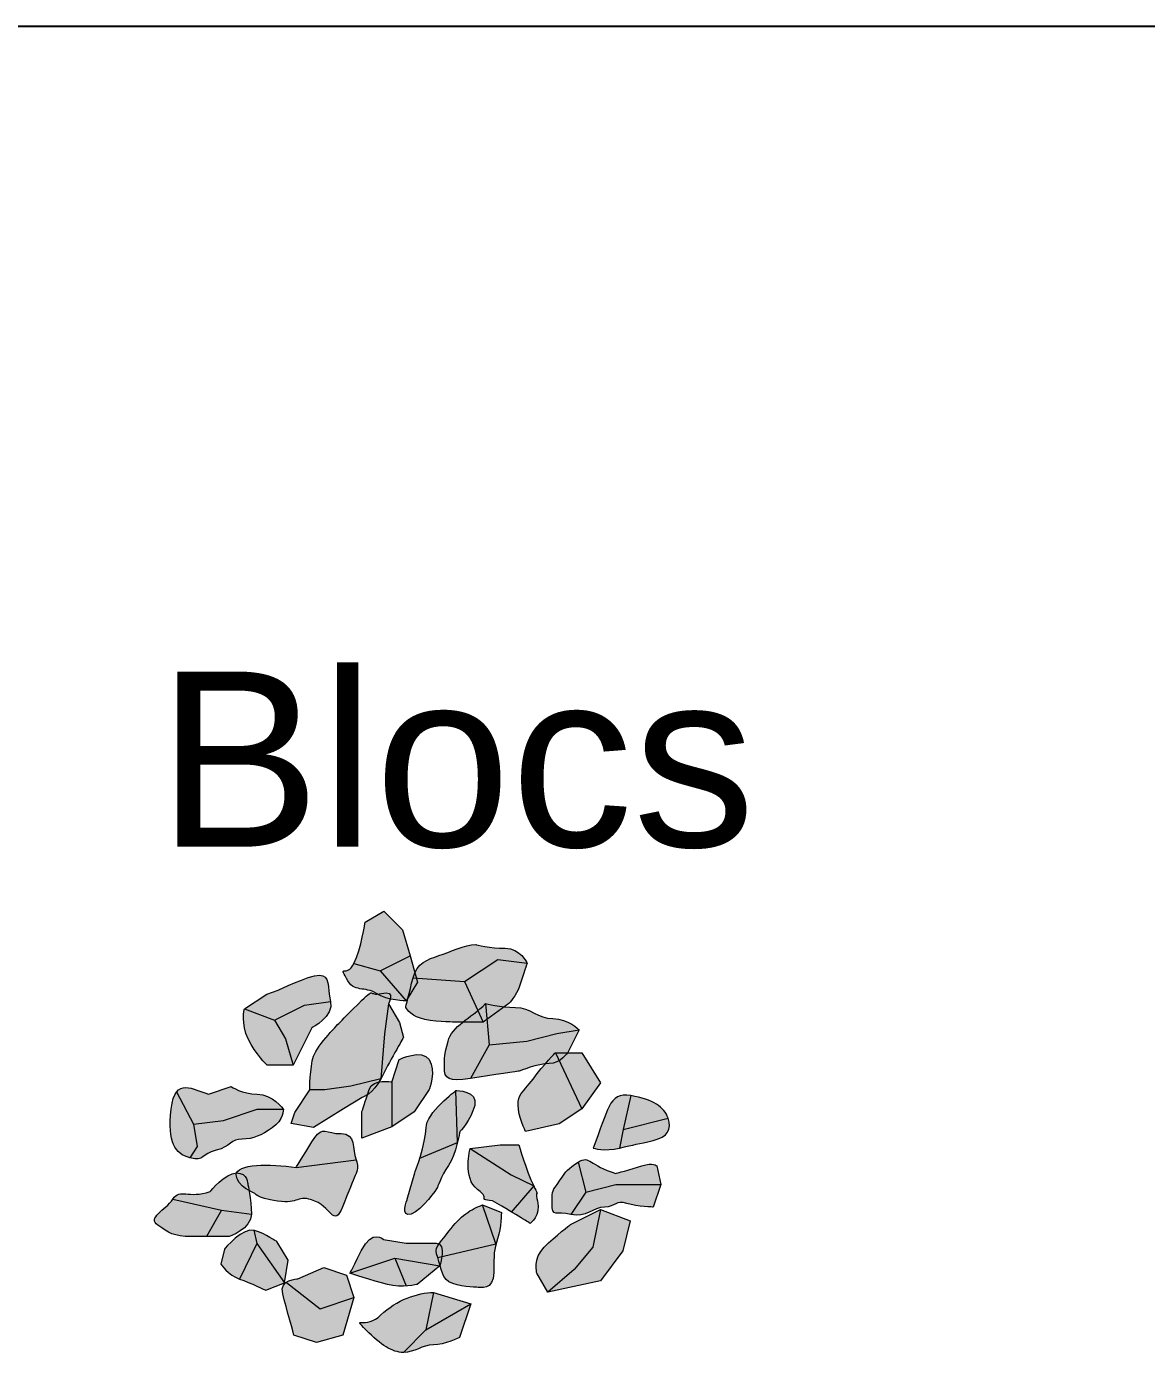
# Model space of a CAD drawing. Header units: metres. Extents: x -1178 to 134, y -250 to 398.
# Drawn here: x -1010.51 to -981.71, y -102.09 to -68.02 of the extents above; entities that cross this region are included whole.
import ezdxf

# ---------------------------------------------------------------- set-up
doc = ezdxf.new("R2010")
doc.units = ezdxf.units.M
doc.header["$MEASUREMENT"] = 0
for name, color, linetype in [('Blocs - Echelle', 250, 'Continuous'), ('Espace Papier - Cadre Visible', 250, 'Continuous'), ('Topo Dessin - Spéléothèmes', 26, 'Continuous')]:
    doc.layers.add(name, color=color, linetype=linetype)

# ---------------------------------------------------------------- blocks, each defined once
blk = doc.blocks.new('*U103')
at = {"layer": 'Topo Dessin - Spéléothèmes'}
h = blk.add_hatch(color=255, dxfattribs=at)
h.dxf.hatch_style = 2
edge = h.paths.add_edge_path()
edge.add_spline(control_points=[(0.312, 1.058), (-0.009, 0.95), (-0.33, 0.737), (-0.651, 0.309), (-0.971, -0.119), (-1.078, -0.119), (-0.971, -0.44), (-0.864, -0.761), (-0.864, -1.081), (-0.543, -1.189), (-0.223, -1.295), (0.205, -1.295), (0.205, -1.295), (0.205, -1.295), (0.633, -1.402), (0.633, -0.867), (0.633, -0.333), (0.633, -0.226), (0.74, 0.095), (0.847, 0.416), (0.847, 0.843), (0.847, 0.843), (0.847, 0.843), (0.312, 1.058), (0.312, 1.058)], knot_values=[0, 0, 0, 0, 1, 1, 1, 2, 2, 2, 3, 3, 3, 4, 4, 4, 5, 5, 5, 6, 6, 6, 7, 7, 7, 8, 8, 8, 8], degree=3, periodic=0)
at = {"layer": 'Topo Dessin - Spéléothèmes', "lineweight": 5}
blk.add_lwpolyline([(-0.971, -0.44), (0.693, -0.055), (0.312, 1.058)], dxfattribs=at)
at = {"layer": 'Topo Dessin - Spéléothèmes', "lineweight": 9}
blk.add_open_spline([(0.312, 1.058), (-0.009, 0.95), (-0.33, 0.737), (-0.651, 0.309), (-0.971, -0.119), (-1.078, -0.119), (-0.971, -0.44), (-0.864, -0.761), (-0.864, -1.081), (-0.543, -1.189), (-0.223, -1.295), (0.205, -1.295), (0.205, -1.295), (0.205, -1.295), (0.633, -1.402), (0.633, -0.867), (0.633, -0.333), (0.633, -0.226), (0.74, 0.095), (0.847, 0.416), (0.847, 0.843), (0.847, 0.843), (0.847, 0.843), (0.312, 1.058), (0.312, 1.058)], degree=3, knots=[0, 0, 0, 0, 1, 1, 1, 2, 2, 2, 3, 3, 3, 4, 4, 4, 5, 5, 5, 6, 6, 6, 7, 7, 7, 8, 8, 8, 8], dxfattribs=at)
blk = doc.blocks.new('*U109')
at = {"layer": 'Topo Dessin - Spéléothèmes'}
h = blk.add_hatch(color=255, dxfattribs=at)
h.dxf.hatch_style = 2
edge = h.paths.add_edge_path()
edge.add_spline(control_points=[(-0.642, 0.856), (-0.642, 0.856), (-1.177, 0.856), (-1.07, 0.428), (-0.963, 0), (-0.749, -0.748), (-0.749, -0.748), (-0.749, -0.748), (-0.107, -0.963), (-0.107, -0.963), (-0.107, -0.963), (0.642, -0.748), (0.642, -0.748), (0.642, -0.748), (0.963, 0.321), (0.963, 0.321), (0.963, 0.321), (0.749, 0.963), (0.749, 0.963), (0.749, 0.963), (0.107, 1.177), (0.107, 1.177), (0.107, 1.177), (-0.642, 0.856), (-0.642, 0.856)], knot_values=[0, 0, 0, 0, 1, 1, 1, 2, 2, 2, 3, 3, 3, 4, 4, 4, 5, 5, 5, 6, 6, 6, 7, 7, 7, 8, 8, 8, 8], degree=3, periodic=0)
at = {"layer": 'Topo Dessin - Spéléothèmes', "lineweight": 5}
blk.add_lwpolyline([(-0.963, 0.749), (0, 0), (0.963, 0.321)], dxfattribs=at)
at = {"layer": 'Topo Dessin - Spéléothèmes', "lineweight": 9}
blk.add_open_spline([(-0.642, 0.856), (-0.642, 0.856), (-1.177, 0.856), (-1.07, 0.428), (-0.963, 0), (-0.749, -0.748), (-0.749, -0.748), (-0.749, -0.748), (-0.107, -0.963), (-0.107, -0.963), (-0.107, -0.963), (0.642, -0.748), (0.642, -0.748), (0.642, -0.748), (0.963, 0.321), (0.963, 0.321), (0.963, 0.321), (0.749, 0.963), (0.749, 0.963), (0.749, 0.963), (0.107, 1.177), (0.107, 1.177), (0.107, 1.177), (-0.642, 0.856), (-0.642, 0.856)], degree=3, knots=[0, 0, 0, 0, 1, 1, 1, 2, 2, 2, 3, 3, 3, 4, 4, 4, 5, 5, 5, 6, 6, 6, 7, 7, 7, 8, 8, 8, 8], dxfattribs=at)
blk = doc.blocks.new('*U104')
at = {"layer": 'Topo Dessin - Spéléothèmes'}
h = blk.add_hatch(color=255, dxfattribs=at)
h.dxf.hatch_style = 2
edge = h.paths.add_edge_path()
edge.add_spline(control_points=[(-0.428, 0.749), (-0.855, 0.856), (-1.39, 1.283), (-1.497, 0.321), (-1.604, -0.641), (-1.39, -0.962), (-0.962, -1.069), (-0.535, -1.176), (-0.641, -0.962), (-0.214, -0.855), (0.214, -0.748), (0.214, -0.535), (0.535, -0.535), (0.855, -0.535), (1.07, -0.428), (1.39, -0.214), (1.711, 0), (1.711, 0.321), (1.711, 0.321), (1.711, 0.321), (1.39, 0.749), (0.963, 0.749), (0.535, 0.749), (0.214, 0.963), (0.214, 0.963), (0.214, 0.963), (-0.428, 0.749), (-0.428, 0.749)], knot_values=[0, 0, 0, 0, 1, 1, 1, 2, 2, 2, 3, 3, 3, 4, 4, 4, 5, 5, 5, 6, 6, 6, 7, 7, 7, 8, 8, 8, 9, 9, 9, 9], degree=3, periodic=0)
at = {"layer": 'Topo Dessin - Spéléothèmes', "lineweight": 5}
for points in [[(-1.34, 0.815), (-0.855, -0.107), (0, 0), (0.963, 0.321), (1.711, 0.321)], [(-0.855, -0.107), (-0.749, -0.748), (-0.962, -1.069)]]:
    blk.add_lwpolyline(points, dxfattribs=at)
at = {"layer": 'Topo Dessin - Spéléothèmes', "lineweight": 9}
blk.add_open_spline([(-0.428, 0.749), (-0.855, 0.856), (-1.39, 1.283), (-1.497, 0.321), (-1.604, -0.641), (-1.39, -0.962), (-0.962, -1.069), (-0.535, -1.176), (-0.641, -0.962), (-0.214, -0.855), (0.214, -0.748), (0.214, -0.535), (0.535, -0.535), (0.855, -0.535), (1.07, -0.428), (1.39, -0.214), (1.711, 0), (1.711, 0.321), (1.711, 0.321), (1.711, 0.321), (1.39, 0.749), (0.963, 0.749), (0.535, 0.749), (0.214, 0.963), (0.214, 0.963), (0.214, 0.963), (-0.428, 0.749), (-0.428, 0.749)], degree=3, knots=[0, 0, 0, 0, 1, 1, 1, 2, 2, 2, 3, 3, 3, 4, 4, 4, 5, 5, 5, 6, 6, 6, 7, 7, 7, 8, 8, 8, 9, 9, 9, 9], dxfattribs=at)
blk = doc.blocks.new('block 521')
at = {"layer": 'Topo Dessin - Spéléothèmes'}
h = blk.add_hatch(color=255, dxfattribs=at)
h.dxf.hatch_style = 2
edge = h.paths.add_edge_path()
edge.add_spline(control_points=[(0, 0.321), (-0.749, 0.535), (-0.749, 0.856), (-1.07, 0.642), (-1.39, 0.428), (-1.39, 0.428), (-1.604, 0.107), (-1.818, -0.214), (-1.818, -0.107), (-1.818, -0.535), (-1.818, -0.962), (-1.712, -0.748), (-1.284, -0.855), (-0.856, -0.962), (-0.642, -0.641), (-0.321, -0.641), (0, -0.641), (0, -0.428), (0.32, -0.535), (0.641, -0.641), (1.069, -0.641), (1.069, -0.641), (1.069, -0.641), (1.283, 0), (1.283, 0), (1.283, 0), (1.176, 0.535), (1.176, 0.535), (1.176, 0.535), (1.069, 0.642), (0.748, 0.535), (0.428, 0.428), (0, 0.321), (0, 0.321)], knot_values=[0, 0, 0, 0, 1, 1, 1, 2, 2, 2, 3, 3, 3, 4, 4, 4, 5, 5, 5, 6, 6, 6, 7, 7, 7, 8, 8, 8, 9, 9, 9, 10, 10, 10, 11, 11, 11, 11], degree=3, periodic=0)
at = {"layer": 'Topo Dessin - Spéléothèmes', "lineweight": 5}
for points in [[(-1.07, 0.642), (-0.856, -0.214), (0, 0), (0.748, 0), (1.283, 0)], [(-0.856, -0.214), (-1.284, -0.855)]]:
    blk.add_lwpolyline(points, dxfattribs=at)
at = {"layer": 'Topo Dessin - Spéléothèmes', "lineweight": 9}
blk.add_open_spline([(0, 0.321), (-0.749, 0.535), (-0.749, 0.856), (-1.07, 0.642), (-1.39, 0.428), (-1.39, 0.428), (-1.604, 0.107), (-1.818, -0.214), (-1.818, -0.107), (-1.818, -0.535), (-1.818, -0.962), (-1.712, -0.748), (-1.284, -0.855), (-0.856, -0.962), (-0.642, -0.641), (-0.321, -0.641), (0, -0.641), (0, -0.428), (0.32, -0.535), (0.641, -0.641), (1.069, -0.641), (1.069, -0.641), (1.069, -0.641), (1.283, 0), (1.283, 0), (1.283, 0), (1.176, 0.535), (1.176, 0.535), (1.176, 0.535), (1.069, 0.642), (0.748, 0.535), (0.428, 0.428), (0, 0.321), (0, 0.321)], degree=3, knots=[0, 0, 0, 0, 1, 1, 1, 2, 2, 2, 3, 3, 3, 4, 4, 4, 5, 5, 5, 6, 6, 6, 7, 7, 7, 8, 8, 8, 9, 9, 9, 10, 10, 10, 11, 11, 11, 11], dxfattribs=at)
blk = doc.blocks.new('*U101')
at = {"layer": 'Topo Dessin - Spéléothèmes'}
h = blk.add_hatch(color=255, dxfattribs=at)
h.dxf.hatch_style = 2
edge = h.paths.add_edge_path()
edge.add_spline(control_points=[(-0.107, 1.177), (-0.535, 0.749), (-1.07, 0.535), (-1.177, 0.107), (-1.284, -0.32), (-1.284, -0.321), (-1.284, -0.641), (-1.284, -0.963), (-1.177, -1.069), (-0.535, -0.963), (0.107, -0.856), (0.855, -0.748), (0.855, -0.748), (0.855, -0.748), (1.39, -0.535), (1.711, -0.535), (2.032, -0.535), (2.246, -0.214), (2.246, -0.214), (2.246, -0.214), (2.567, 0.428), (2.567, 0.428), (2.567, 0.428), (2.246, 0.749), (1.818, 0.749), (1.39, 0.749), (1.176, 1.069), (0.748, 1.069), (0.321, 1.069), (-0.107, 1.177), (-0.107, 1.177)], knot_values=[0, 0, 0, 0, 1, 1, 1, 2, 2, 2, 3, 3, 3, 4, 4, 4, 5, 5, 5, 6, 6, 6, 7, 7, 7, 8, 8, 8, 9, 9, 9, 10, 10, 10, 10], degree=3, periodic=0)
at = {"layer": 'Topo Dessin - Spéléothèmes', "lineweight": 5}
for points in [[(-0.107, 1.177), (0, 0), (1.069, 0.107), (1.925, 0.321), (2.567, 0.428)], [(0, 0), (-0.535, -0.963)]]:
    blk.add_lwpolyline(points, dxfattribs=at)
at = {"layer": 'Topo Dessin - Spéléothèmes', "lineweight": 9}
blk.add_open_spline([(-0.107, 1.177), (-0.535, 0.749), (-1.07, 0.535), (-1.177, 0.107), (-1.284, -0.32), (-1.284, -0.321), (-1.284, -0.641), (-1.284, -0.963), (-1.177, -1.069), (-0.535, -0.963), (0.107, -0.856), (0.855, -0.748), (0.855, -0.748), (0.855, -0.748), (1.39, -0.535), (1.711, -0.535), (2.032, -0.535), (2.246, -0.214), (2.246, -0.214), (2.246, -0.214), (2.567, 0.428), (2.567, 0.428), (2.567, 0.428), (2.246, 0.749), (1.818, 0.749), (1.39, 0.749), (1.176, 1.069), (0.748, 1.069), (0.321, 1.069), (-0.107, 1.177), (-0.107, 1.177)], degree=3, knots=[0, 0, 0, 0, 1, 1, 1, 2, 2, 2, 3, 3, 3, 4, 4, 4, 5, 5, 5, 6, 6, 6, 7, 7, 7, 8, 8, 8, 9, 9, 9, 10, 10, 10, 10], dxfattribs=at)
blk = doc.blocks.new('*U106')
at = {"layer": 'Topo Dessin - Spéléothèmes'}
h = blk.add_hatch(color=255, dxfattribs=at)
h.dxf.hatch_style = 2
edge = h.paths.add_edge_path()
edge.add_spline(control_points=[(0.461, 1.379), (0.461, 1.379), (-0.394, 0.736), (-0.394, 0.309), (-0.394, -0.119), (-0.715, -0.974), (-0.715, -0.974), (-0.715, -0.974), (-0.929, -1.723), (-0.929, -1.723), (-0.929, -1.723), (-1.143, -2.258), (-0.822, -2.151), (-0.501, -2.044), (-0.073, -1.402), (-0.073, -1.402), (-0.073, -1.402), (0.034, -1.081), (0.247, -0.76), (0.461, -0.44), (0.568, 0.202), (0.568, 0.202), (0.568, 0.202), (0.889, 0.523), (0.996, 0.951), (1.103, 1.379), (0.461, 1.379), (0.461, 1.379)], knot_values=[0, 0, 0, 0, 1, 1, 1, 2, 2, 2, 3, 3, 3, 4, 4, 4, 5, 5, 5, 6, 6, 6, 7, 7, 7, 8, 8, 8, 9, 9, 9, 9], degree=3, periodic=0)
at = {"layer": 'Topo Dessin - Spéléothèmes', "lineweight": 5}
blk.add_lwpolyline([(-0.574, -0.557), (0.503, -0.102), (0.461, 1.379)], dxfattribs=at)
at = {"layer": 'Topo Dessin - Spéléothèmes', "lineweight": 9}
blk.add_open_spline([(0.461, 1.379), (0.461, 1.379), (-0.394, 0.736), (-0.394, 0.309), (-0.394, -0.119), (-0.715, -0.974), (-0.715, -0.974), (-0.715, -0.974), (-0.929, -1.723), (-0.929, -1.723), (-0.929, -1.723), (-1.143, -2.258), (-0.822, -2.151), (-0.501, -2.044), (-0.073, -1.402), (-0.073, -1.402), (-0.073, -1.402), (0.034, -1.081), (0.247, -0.76), (0.461, -0.44), (0.568, 0.202), (0.568, 0.202), (0.568, 0.202), (0.889, 0.523), (0.996, 0.951), (1.103, 1.379), (0.461, 1.379), (0.461, 1.379)], degree=3, knots=[0, 0, 0, 0, 1, 1, 1, 2, 2, 2, 3, 3, 3, 4, 4, 4, 5, 5, 5, 6, 6, 6, 7, 7, 7, 8, 8, 8, 9, 9, 9, 9], dxfattribs=at)
blk = doc.blocks.new('*U113')
at = {"layer": 'Topo Dessin - Spéléothèmes'}
h = blk.add_hatch(color=255, dxfattribs=at)
h.dxf.hatch_style = 2
edge = h.paths.add_edge_path()
edge.add_spline(control_points=[(-0.951, 0.962), (-0.951, 0.962), (-1.165, 0.107), (-0.737, -0.214), (-0.31, -0.536), (-0.807, -0.459), (-0.31, -0.536), (0.439, -0.963), (0.76, -1.177), (0.76, -1.177), (0.76, -1.177), (1.081, -0.963), (0.974, -0.536), (0.867, -0.108), (1.081, -0.536), (0.867, -0.108), (0.653, 0.32), (0.439, 1.069), (0.439, 1.069), (0.439, 1.069), (-0.095, 1.069), (-0.095, 1.069), (-0.095, 1.069), (-0.951, 0.962), (-0.951, 0.962)], knot_values=[0, 0, 0, 0, 1, 1, 1, 2, 2, 2, 3, 3, 3, 4, 4, 4, 5, 5, 5, 6, 6, 6, 7, 7, 7, 8, 8, 8, 8], degree=3, periodic=0)
at = {"layer": 'Topo Dessin - Spéléothèmes', "lineweight": 5}
for points in [[(-0.951, 0.962), (0.225, 0.213), (0.867, -0.108)], [(0.867, -0.108), (0.225, -0.856)]]:
    blk.add_lwpolyline(points, dxfattribs=at)
at = {"layer": 'Topo Dessin - Spéléothèmes', "lineweight": 9}
blk.add_open_spline([(-0.951, 0.962), (-0.951, 0.962), (-1.165, 0.107), (-0.737, -0.214), (-0.31, -0.536), (-0.807, -0.459), (-0.31, -0.536), (0.439, -0.963), (0.76, -1.177), (0.76, -1.177), (0.76, -1.177), (1.081, -0.963), (0.974, -0.536), (0.867, -0.108), (1.081, -0.536), (0.867, -0.108), (0.653, 0.32), (0.439, 1.069), (0.439, 1.069), (0.439, 1.069), (-0.095, 1.069), (-0.095, 1.069), (-0.095, 1.069), (-0.951, 0.962), (-0.951, 0.962)], degree=3, knots=[0, 0, 0, 0, 1, 1, 1, 2, 2, 2, 3, 3, 3, 4, 4, 4, 5, 5, 5, 6, 6, 6, 7, 7, 7, 8, 8, 8, 8], dxfattribs=at)
blk = doc.blocks.new('*U107')
at = {"layer": 'Topo Dessin - Spéléothèmes'}
h = blk.add_hatch(color=255, dxfattribs=at)
h.dxf.hatch_style = 2
edge = h.paths.add_edge_path()
edge.add_spline(control_points=[(-0.348, 1.04), (-0.348, 1.04), (-0.989, 0.398), (-1.096, 0.077), (-1.203, -0.243), (-1.203, -0.885), (-1.203, -0.885), (-1.203, -0.885), (-1.631, -1.527), (-1.631, -1.527), (-1.631, -1.527), (-1.738, -1.848), (-1.738, -1.848), (-1.738, -1.848), (-1.096, -1.955), (-1.096, -1.955), (-1.096, -1.955), (-0.241, -1.42), (-0.241, -1.42), (-0.241, -1.42), (0.294, -1.099), (0.294, -1.099), (0.294, -1.099), (0.615, -0.992), (0.829, -0.564), (1.043, -0.136), (1.471, 0.612), (1.471, 0.612), (1.471, 0.612), (1.364, 1.04), (1.364, 1.04), (1.364, 1.04), (1.043, 1.574), (1.043, 1.574), (1.043, 1.574), (1.278, 1.98), (0.85, 1.873), (0.422, 1.766), (0.722, 2.109), (0.187, 1.574), (-0.348, 1.04), (-0.348, 1.04), (-0.348, 1.04)], knot_values=[0, 0, 0, 0, 1, 1, 1, 2, 2, 2, 3, 3, 3, 4, 4, 4, 5, 5, 5, 6, 6, 6, 7, 7, 7, 8, 8, 8, 9, 9, 9, 10, 10, 10, 11, 11, 11, 12, 12, 12, 13, 13, 13, 14, 14, 14, 14], degree=3, periodic=0)
at = {"layer": 'Topo Dessin - Spéléothèmes', "lineweight": 5}
blk.add_lwpolyline([(1.043, 1.574), (0.936, 0.719), (0.829, -0.564), (-0.027, -0.778), (-0.775, -0.885), (-1.203, -0.885)], dxfattribs=at)
at = {"layer": 'Topo Dessin - Spéléothèmes', "lineweight": 9}
blk.add_open_spline([(-0.348, 1.04), (-0.348, 1.04), (-0.989, 0.398), (-1.096, 0.077), (-1.203, -0.243), (-1.203, -0.885), (-1.203, -0.885), (-1.203, -0.885), (-1.631, -1.527), (-1.631, -1.527), (-1.631, -1.527), (-1.738, -1.848), (-1.738, -1.848), (-1.738, -1.848), (-1.096, -1.955), (-1.096, -1.955), (-1.096, -1.955), (-0.241, -1.42), (-0.241, -1.42), (-0.241, -1.42), (0.294, -1.099), (0.294, -1.099), (0.294, -1.099), (0.615, -0.992), (0.829, -0.564), (1.043, -0.136), (1.471, 0.612), (1.471, 0.612), (1.471, 0.612), (1.364, 1.04), (1.364, 1.04), (1.364, 1.04), (1.043, 1.574), (1.043, 1.574), (1.043, 1.574), (1.278, 1.98), (0.85, 1.873), (0.422, 1.766), (0.722, 2.109), (0.187, 1.574), (-0.348, 1.04), (-0.348, 1.04), (-0.348, 1.04)], degree=3, knots=[0, 0, 0, 0, 1, 1, 1, 2, 2, 2, 3, 3, 3, 4, 4, 4, 5, 5, 5, 6, 6, 6, 7, 7, 7, 8, 8, 8, 9, 9, 9, 10, 10, 10, 11, 11, 11, 12, 12, 12, 13, 13, 13, 14, 14, 14, 14], dxfattribs=at)
blk = doc.blocks.new('*U115')
at = {"layer": 'Topo Dessin - Spéléothèmes'}
h = blk.add_hatch(color=255, dxfattribs=at)
h.dxf.hatch_style = 2
edge = h.paths.add_edge_path()
edge.add_spline(control_points=[(-0.214, 0.748), (-0.214, 0.748), (-0.856, 0.32), (-0.856, 0.32), (-0.856, 0.32), (-0.963, -0.107), (-0.749, -0.535), (-0.535, -0.963), (-0.214, -1.284), (-0.214, -1.284), (-0.214, -1.284), (0.535, -1.284), (0.535, -1.284), (0.535, -1.284), (1.069, -0.214), (1.069, -0.214), (1.069, -0.214), (1.711, 0.107), (1.604, 0.535), (1.497, 0.963), (1.604, 1.283), (1.284, 1.283), (0.963, 1.283), (0.107, 0.856), (0.107, 0.856), (0.107, 0.856), (-0.214, 0.748), (-0.214, 0.748)], knot_values=[0, 0, 0, 0, 1, 1, 1, 2, 2, 2, 3, 3, 3, 4, 4, 4, 5, 5, 5, 6, 6, 6, 7, 7, 7, 8, 8, 8, 9, 9, 9, 9], degree=3, periodic=0)
at = {"layer": 'Topo Dessin - Spéléothèmes', "lineweight": 5}
for points in [[(-0.856, 0.32), (0, 0), (0.855, 0.428), (1.604, 0.535)], [(0, 0), (0.321, -0.535), (0.535, -1.284)]]:
    blk.add_lwpolyline(points, dxfattribs=at)
at = {"layer": 'Topo Dessin - Spéléothèmes', "lineweight": 9}
blk.add_open_spline([(-0.214, 0.748), (-0.214, 0.748), (-0.856, 0.32), (-0.856, 0.32), (-0.856, 0.32), (-0.963, -0.107), (-0.749, -0.535), (-0.535, -0.963), (-0.214, -1.284), (-0.214, -1.284), (-0.214, -1.284), (0.535, -1.284), (0.535, -1.284), (0.535, -1.284), (1.069, -0.214), (1.069, -0.214), (1.069, -0.214), (1.711, 0.107), (1.604, 0.535), (1.497, 0.963), (1.604, 1.283), (1.284, 1.283), (0.963, 1.283), (0.107, 0.856), (0.107, 0.856), (0.107, 0.856), (-0.214, 0.748), (-0.214, 0.748)], degree=3, knots=[0, 0, 0, 0, 1, 1, 1, 2, 2, 2, 3, 3, 3, 4, 4, 4, 5, 5, 5, 6, 6, 6, 7, 7, 7, 8, 8, 8, 9, 9, 9, 9], dxfattribs=at)
blk = doc.blocks.new('*U116')
at = {"layer": 'Topo Dessin - Spéléothèmes'}
h = blk.add_hatch(color=255, dxfattribs=at)
h.dxf.hatch_style = 2
edge = h.paths.add_edge_path()
edge.add_spline(control_points=[(-0.299, 0.798), (-0.299, 0.798), (-0.726, 0.477), (-1.047, 0.156), (-1.368, -0.165), (-1.261, -0.592), (-1.261, -0.592), (-1.261, -0.592), (-0.941, -1.128), (-0.941, -1.128), (-0.941, -1.128), (0.557, -0.807), (0.557, -0.807), (0.557, -0.807), (1.199, 0.049), (1.199, 0.049), (1.199, 0.049), (1.412, 0.905), (1.412, 0.905), (1.412, 0.905), (0.557, 1.225), (0.557, 1.225), (0.557, 1.225), (-0.299, 0.798), (-0.299, 0.798)], knot_values=[0, 0, 0, 0, 1, 1, 1, 2, 2, 2, 3, 3, 3, 4, 4, 4, 5, 5, 5, 6, 6, 6, 7, 7, 7, 8, 8, 8, 8], degree=3, periodic=0)
at = {"layer": 'Topo Dessin - Spéléothèmes', "lineweight": 5}
blk.add_lwpolyline([(0.557, 1.225), (0.343, 0.156), (-0.192, -0.485), (-0.941, -1.128)], dxfattribs=at)
at = {"layer": 'Topo Dessin - Spéléothèmes', "lineweight": 9}
blk.add_open_spline([(-0.299, 0.798), (-0.299, 0.798), (-0.726, 0.477), (-1.047, 0.156), (-1.368, -0.165), (-1.261, -0.592), (-1.261, -0.592), (-1.261, -0.592), (-0.941, -1.128), (-0.941, -1.128), (-0.941, -1.128), (0.557, -0.807), (0.557, -0.807), (0.557, -0.807), (1.199, 0.049), (1.199, 0.049), (1.199, 0.049), (1.412, 0.905), (1.412, 0.905), (1.412, 0.905), (0.557, 1.225), (0.557, 1.225), (0.557, 1.225), (-0.299, 0.798), (-0.299, 0.798)], degree=3, knots=[0, 0, 0, 0, 1, 1, 1, 2, 2, 2, 3, 3, 3, 4, 4, 4, 5, 5, 5, 6, 6, 6, 7, 7, 7, 8, 8, 8, 8], dxfattribs=at)
blk = doc.blocks.new('*U117')
at = {"layer": 'Topo Dessin - Spéléothèmes'}
h = blk.add_hatch(color=255, dxfattribs=at)
h.dxf.hatch_style = 2
edge = h.paths.add_edge_path()
edge.add_spline(control_points=[(-0.122, 1.181), (-0.122, 1.181), (-0.443, 0.859), (-0.763, 0.432), (-1.084, 0.004), (-1.191, 0.004), (-1.191, -0.317), (-1.191, -0.637), (-0.978, -1.065), (-0.978, -1.065), (-0.978, -1.065), (-0.015, -0.851), (-0.015, -0.851), (-0.015, -0.851), (0.627, -0.424), (0.627, -0.424), (0.627, -0.424), (1.161, 0.325), (1.161, 0.325), (1.161, 0.325), (0.627, 1.181), (0.627, 1.181), (0.627, 1.181), (-0.122, 1.181), (-0.122, 1.181)], knot_values=[0, 0, 0, 0, 1, 1, 1, 2, 2, 2, 3, 3, 3, 4, 4, 4, 5, 5, 5, 6, 6, 6, 7, 7, 7, 8, 8, 8, 8], degree=3, periodic=0)
at = {"layer": 'Topo Dessin - Spéléothèmes', "lineweight": 5}
blk.add_lwpolyline([(-0.122, 1.181), (0.627, -0.424)], dxfattribs=at)
at = {"layer": 'Topo Dessin - Spéléothèmes', "lineweight": 9}
blk.add_open_spline([(-0.122, 1.181), (-0.122, 1.181), (-0.443, 0.859), (-0.763, 0.432), (-1.084, 0.004), (-1.191, 0.004), (-1.191, -0.317), (-1.191, -0.637), (-0.978, -1.065), (-0.978, -1.065), (-0.978, -1.065), (-0.015, -0.851), (-0.015, -0.851), (-0.015, -0.851), (0.627, -0.424), (0.627, -0.424), (0.627, -0.424), (1.161, 0.325), (1.161, 0.325), (1.161, 0.325), (0.627, 1.181), (0.627, 1.181), (0.627, 1.181), (-0.122, 1.181), (-0.122, 1.181)], degree=3, knots=[0, 0, 0, 0, 1, 1, 1, 2, 2, 2, 3, 3, 3, 4, 4, 4, 5, 5, 5, 6, 6, 6, 7, 7, 7, 8, 8, 8, 8], dxfattribs=at)
blk = doc.blocks.new('*U118')
at = {"layer": 'Topo Dessin - Spéléothèmes'}
h = blk.add_hatch(color=255, dxfattribs=at)
h.dxf.hatch_style = 2
edge = h.paths.add_edge_path()
edge.add_spline(control_points=[(0.214, 1.069), (-0.214, 1.069), (-0.856, 0.856), (-1.284, 0.428), (-1.712, 0), (-2.139, 0.427), (-1.712, 0), (-1.284, -0.428), (-0.963, -0.641), (-0.642, -0.641), (-0.321, -0.641), (-0.107, -0.428), (0.214, -0.428), (0.535, -0.428), (0.962, -0.214), (0.962, -0.214), (0.962, -0.214), (1.283, 0.748), (1.283, 0.748), (1.283, 0.748), (0.214, 1.069), (0.214, 1.069)], knot_values=[0, 0, 0, 0, 1, 1, 1, 2, 2, 2, 3, 3, 3, 4, 4, 4, 5, 5, 5, 6, 6, 6, 7, 7, 7, 7], degree=3, periodic=0)
at = {"layer": 'Topo Dessin - Spéléothèmes', "lineweight": 5}
for points in [[(0.214, 1.069), (0, 0), (-0.642, -0.641)], [(0, 0), (1.283, 0.748)]]:
    blk.add_lwpolyline(points, dxfattribs=at)
at = {"layer": 'Topo Dessin - Spéléothèmes', "color": 0, "lineweight": 5}
blk.add_lwpolyline([(0, 0), (0, 0)], dxfattribs=at)
at = {"layer": 'Topo Dessin - Spéléothèmes', "lineweight": 9}
blk.add_open_spline([(0.214, 1.069), (-0.214, 1.069), (-0.856, 0.856), (-1.284, 0.428), (-1.712, 0), (-2.139, 0.427), (-1.712, 0), (-1.284, -0.428), (-0.963, -0.641), (-0.642, -0.641), (-0.321, -0.641), (-0.107, -0.428), (0.214, -0.428), (0.535, -0.428), (0.962, -0.214), (0.962, -0.214), (0.962, -0.214), (1.283, 0.748), (1.283, 0.748), (1.283, 0.748), (0.214, 1.069), (0.214, 1.069)], degree=3, knots=[0, 0, 0, 0, 1, 1, 1, 2, 2, 2, 3, 3, 3, 4, 4, 4, 5, 5, 5, 6, 6, 6, 7, 7, 7, 7], dxfattribs=at)
blk = doc.blocks.new('*U119')
at = {"layer": 'Topo Dessin - Spéléothèmes'}
h = blk.add_hatch(color=255, dxfattribs=at)
h.dxf.hatch_style = 2
edge = h.paths.add_edge_path()
edge.add_spline(control_points=[(-0.321, 0.535), (-0.321, 0.535), (-0.641, 0.856), (-0.963, 0.214), (-1.284, -0.428), (-1.284, -0.428), (-1.284, -0.428), (-1.284, -0.428), (-0.641, -0.641), (-0.214, -0.748), (0.214, -0.855), (0.641, -0.748), (0.641, -0.748), (0.641, -0.748), (1.283, -0.214), (1.283, -0.214), (1.283, -0.214), (1.497, 0.428), (1.176, 0.428), (0.856, 0.428), (0.321, 0.428), (0.321, 0.428), (0.321, 0.428), (-0.321, 0.535), (-0.321, 0.535)], knot_values=[0, 0, 0, 0, 1, 1, 1, 2, 2, 2, 3, 3, 3, 4, 4, 4, 5, 5, 5, 6, 6, 6, 7, 7, 7, 8, 8, 8, 8], degree=3, periodic=0)
at = {"layer": 'Topo Dessin - Spéléothèmes', "lineweight": 5}
for points in [[(-1.284, -0.428), (0, 0), (1.283, -0.214)], [(0, 0), (0.323, -0.792)]]:
    blk.add_lwpolyline(points, dxfattribs=at)
at = {"layer": 'Topo Dessin - Spéléothèmes', "lineweight": 9}
blk.add_open_spline([(-0.321, 0.535), (-0.321, 0.535), (-0.641, 0.856), (-0.963, 0.214), (-1.284, -0.428), (-1.284, -0.428), (-1.284, -0.428), (-1.284, -0.428), (-0.641, -0.641), (-0.214, -0.748), (0.214, -0.855), (0.641, -0.748), (0.641, -0.748), (0.641, -0.748), (1.283, -0.214), (1.283, -0.214), (1.283, -0.214), (1.497, 0.428), (1.176, 0.428), (0.856, 0.428), (0.321, 0.428), (0.321, 0.428), (0.321, 0.428), (-0.321, 0.535), (-0.321, 0.535)], degree=3, knots=[0, 0, 0, 0, 1, 1, 1, 2, 2, 2, 3, 3, 3, 4, 4, 4, 5, 5, 5, 6, 6, 6, 7, 7, 7, 8, 8, 8, 8], dxfattribs=at)
blk = doc.blocks.new('*U120')
at = {"layer": 'Topo Dessin - Spéléothèmes'}
h = blk.add_hatch(color=255, dxfattribs=at)
h.dxf.hatch_style = 2
edge = h.paths.add_edge_path()
edge.add_spline(control_points=[(-0.765, 0.294), (-1.514, 0.401), (-2.476, 0.401), (-2.476, 0.08), (-2.476, -0.241), (-1.941, -0.455), (-1.941, -0.455), (-1.941, -0.455), (-1.942, -0.562), (-1.3, -0.669), (-0.658, -0.775), (-0.765, -0.455), (-0.23, -0.669), (0.304, -0.883), (0.304, -1.524), (0.625, -0.669), (0.946, 0.186), (1.053, 0.187), (0.946, 0.508), (0.839, 0.829), (0.946, 1.257), (0.518, 1.257), (0.091, 1.257), (-0.016, 1.47), (-0.23, 1.149), (-0.444, 0.829), (-0.765, 0.294), (-0.765, 0.294)], knot_values=[0, 0, 0, 0, 1, 1, 1, 2, 2, 2, 3, 3, 3, 4, 4, 4, 5, 5, 5, 6, 6, 6, 7, 7, 7, 8, 8, 8, 9, 9, 9, 9], degree=3, periodic=0)
at = {"layer": 'Topo Dessin - Spéléothèmes', "lineweight": 5}
blk.add_lwpolyline([(-0.765, 0.294), (0.946, 0.508)], dxfattribs=at)
at = {"layer": 'Topo Dessin - Spéléothèmes', "lineweight": 9}
blk.add_open_spline([(-0.765, 0.294), (-1.514, 0.401), (-2.476, 0.401), (-2.476, 0.08), (-2.476, -0.241), (-1.941, -0.455), (-1.941, -0.455), (-1.941, -0.455), (-1.942, -0.562), (-1.3, -0.669), (-0.658, -0.775), (-0.765, -0.455), (-0.23, -0.669), (0.304, -0.883), (0.304, -1.524), (0.625, -0.669), (0.946, 0.186), (1.053, 0.187), (0.946, 0.508), (0.839, 0.829), (0.946, 1.257), (0.518, 1.257), (0.091, 1.257), (-0.016, 1.47), (-0.23, 1.149), (-0.444, 0.829), (-0.765, 0.294), (-0.765, 0.294)], degree=3, knots=[0, 0, 0, 0, 1, 1, 1, 2, 2, 2, 3, 3, 3, 4, 4, 4, 5, 5, 5, 6, 6, 6, 7, 7, 7, 8, 8, 8, 9, 9, 9, 9], dxfattribs=at)
blk = doc.blocks.new('*U121')
at = {"layer": 'Topo Dessin - Spéléothèmes'}
h = blk.add_hatch(color=255, dxfattribs=at)
h.dxf.hatch_style = 2
edge = h.paths.add_edge_path()
edge.add_spline(control_points=[(-0.428, 1.39), (-0.428, 1.39), (-0.535, 0.641), (-0.749, 0.214), (-0.963, -0.214), (-1.177, 0.214), (-0.963, -0.214), (-0.749, -0.642), (-0.428, -0.428), (-0.107, -0.642), (0.214, -0.856), (0.749, -0.856), (0.749, -0.856), (0.749, -0.856), (1.069, -0.321), (1.069, -0.321), (1.069, -0.321), (0.856, 0.427), (0.856, 0.427), (0.856, 0.427), (0.641, 1.176), (0.641, 1.176), (0.641, 1.176), (0.107, 1.711), (0.107, 1.711), (0.107, 1.711), (-0.428, 1.39), (-0.428, 1.39)], knot_values=[0, 0, 0, 0, 1, 1, 1, 2, 2, 2, 3, 3, 3, 4, 4, 4, 5, 5, 5, 6, 6, 6, 7, 7, 7, 8, 8, 8, 9, 9, 9, 9], degree=3, periodic=0)
at = {"layer": 'Topo Dessin - Spéléothèmes', "lineweight": 5}
for points in [[(-0.749, 0.214), (0, 0), (0.856, 0.427)], [(0, 0), (0.749, -0.856)]]:
    blk.add_lwpolyline(points, dxfattribs=at)
at = {"layer": 'Topo Dessin - Spéléothèmes', "lineweight": 9}
blk.add_open_spline([(-0.428, 1.39), (-0.428, 1.39), (-0.535, 0.641), (-0.749, 0.214), (-0.963, -0.214), (-1.177, 0.214), (-0.963, -0.214), (-0.749, -0.642), (-0.428, -0.428), (-0.107, -0.642), (0.214, -0.856), (0.749, -0.856), (0.749, -0.856), (0.749, -0.856), (1.069, -0.321), (1.069, -0.321), (1.069, -0.321), (0.856, 0.427), (0.856, 0.427), (0.856, 0.427), (0.641, 1.176), (0.641, 1.176), (0.641, 1.176), (0.107, 1.711), (0.107, 1.711), (0.107, 1.711), (-0.428, 1.39), (-0.428, 1.39)], degree=3, knots=[0, 0, 0, 0, 1, 1, 1, 2, 2, 2, 3, 3, 3, 4, 4, 4, 5, 5, 5, 6, 6, 6, 7, 7, 7, 8, 8, 8, 9, 9, 9, 9], dxfattribs=at)
blk = doc.blocks.new('*U122')
at = {"layer": 'Topo Dessin - Spéléothèmes'}
h = blk.add_hatch(color=255, dxfattribs=at)
h.dxf.hatch_style = 2
edge = h.paths.add_edge_path()
edge.add_spline(control_points=[(-0.321, 0.535), (-0.963, 0.321), (-1.177, 0.642), (-1.39, 0.321), (-1.604, 0), (-2.139, -0.214), (-1.818, -0.428), (-1.497, -0.641), (-1.39, -0.749), (-0.856, -0.749), (-0.321, -0.749), (0.214, -0.749), (0.214, -0.749), (0.214, -0.749), (0.855, -0.535), (0.855, -0.107), (0.855, 0.321), (0.749, 0.748), (0.749, 0.748), (0.749, 0.748), (0.749, 1.069), (0.428, 1.069), (0.107, 1.069), (-0.321, 0.535), (-0.321, 0.535)], knot_values=[0, 0, 0, 0, 1, 1, 1, 2, 2, 2, 3, 3, 3, 4, 4, 4, 5, 5, 5, 6, 6, 6, 7, 7, 7, 8, 8, 8, 8], degree=3, periodic=0)
at = {"layer": 'Topo Dessin - Spéléothèmes', "lineweight": 5}
for points in [[(-1.39, 0.321), (0, 0), (0.855, -0.107)], [(0, 0), (-0.428, -0.749)]]:
    blk.add_lwpolyline(points, dxfattribs=at)
at = {"layer": 'Topo Dessin - Spéléothèmes', "lineweight": 9}
blk.add_open_spline([(-0.321, 0.535), (-0.963, 0.321), (-1.177, 0.642), (-1.39, 0.321), (-1.604, 0), (-2.139, -0.214), (-1.818, -0.428), (-1.497, -0.641), (-1.39, -0.749), (-0.856, -0.749), (-0.321, -0.749), (0.214, -0.749), (0.214, -0.749), (0.214, -0.749), (0.855, -0.535), (0.855, -0.107), (0.855, 0.321), (0.749, 0.748), (0.749, 0.748), (0.749, 0.748), (0.749, 1.069), (0.428, 1.069), (0.107, 1.069), (-0.321, 0.535), (-0.321, 0.535)], degree=3, knots=[0, 0, 0, 0, 1, 1, 1, 2, 2, 2, 3, 3, 3, 4, 4, 4, 5, 5, 5, 6, 6, 6, 7, 7, 7, 8, 8, 8, 8], dxfattribs=at)
blk = doc.blocks.new('*U102')
at = {"layer": 'Topo Dessin - Spéléothèmes'}
h = blk.add_hatch(color=255, dxfattribs=at)
h.dxf.hatch_style = 2
edge = h.paths.add_edge_path()
edge.add_spline(control_points=[(-0.372, 0.245), (-0.372, 0.245), (-0.907, 0.352), (-1.014, 0.031), (-1.121, -0.29), (-1.228, -0.611), (-1.228, -0.611), (-1.228, -0.611), (-1.228, -1.359), (-1.228, -1.359), (-1.228, -1.359), (-0.372, -1.039), (-0.372, -1.039), (-0.372, -1.039), (0.27, -0.611), (0.27, -0.611), (0.27, -0.611), (0.697, 0.031), (0.697, 0.031), (0.697, 0.031), (0.911, 0.565), (0.697, 0.886), (0.484, 1.207), (-0.158, 0.886), (-0.158, 0.886), (-0.158, 0.886), (-0.372, 0.245), (-0.372, 0.245)], knot_values=[0, 0, 0, 0, 1, 1, 1, 2, 2, 2, 3, 3, 3, 4, 4, 4, 5, 5, 5, 6, 6, 6, 7, 7, 7, 8, 8, 8, 9, 9, 9, 9], degree=3, periodic=0)
at = {"layer": 'Topo Dessin - Spéléothèmes', "lineweight": 5}
blk.add_lwpolyline([(-0.372, 0.245), (-0.372, -1.039)], dxfattribs=at)
at = {"layer": 'Topo Dessin - Spéléothèmes', "lineweight": 9}
blk.add_open_spline([(-0.372, 0.245), (-0.372, 0.245), (-0.907, 0.352), (-1.014, 0.031), (-1.121, -0.29), (-1.228, -0.611), (-1.228, -0.611), (-1.228, -0.611), (-1.228, -1.359), (-1.228, -1.359), (-1.228, -1.359), (-0.372, -1.039), (-0.372, -1.039), (-0.372, -1.039), (0.27, -0.611), (0.27, -0.611), (0.27, -0.611), (0.697, 0.031), (0.697, 0.031), (0.697, 0.031), (0.911, 0.565), (0.697, 0.886), (0.484, 1.207), (-0.158, 0.886), (-0.158, 0.886), (-0.158, 0.886), (-0.372, 0.245), (-0.372, 0.245)], degree=3, knots=[0, 0, 0, 0, 1, 1, 1, 2, 2, 2, 3, 3, 3, 4, 4, 4, 5, 5, 5, 6, 6, 6, 7, 7, 7, 8, 8, 8, 9, 9, 9, 9], dxfattribs=at)
blk = doc.blocks.new('*U124')
at = {"layer": 'Topo Dessin - Spéléothèmes'}
h = blk.add_hatch(color=255, dxfattribs=at)
h.dxf.hatch_style = 2
edge = h.paths.add_edge_path()
edge.add_spline(control_points=[(-0.928, -0.162), (-0.928, -0.162), (-0.393, 0.479), (-0.073, 0.372), (0.248, 0.266), (0.569, 0.051), (0.569, 0.051), (0.569, 0.051), (0.89, -0.483), (0.89, -0.483), (0.89, -0.483), (0.783, -1.125), (0.783, -1.125), (0.783, -1.125), (0.248, -1.339), (0.248, -1.339), (0.248, -1.339), (-0.179, -1.125), (-0.5, -1.018), (-0.821, -0.911), (-1.035, -0.59), (-1.035, -0.59), (-1.035, -0.59), (-0.928, -0.162), (-0.928, -0.162)], knot_values=[0, 0, 0, 0, 1, 1, 1, 2, 2, 2, 3, 3, 3, 4, 4, 4, 5, 5, 5, 6, 6, 6, 7, 7, 7, 8, 8, 8, 8], degree=3, periodic=0)
at = {"layer": 'Topo Dessin - Spéléothèmes', "lineweight": 5}
for points in [[(0, 0), (-0.5, -1.018)], [(-0.094, 0.378), (0, 0), (0.783, -1.125)]]:
    blk.add_lwpolyline(points, dxfattribs=at)
at = {"layer": 'Topo Dessin - Spéléothèmes', "lineweight": 9}
blk.add_open_spline([(-0.928, -0.162), (-0.928, -0.162), (-0.393, 0.479), (-0.073, 0.372), (0.248, 0.266), (0.569, 0.051), (0.569, 0.051), (0.569, 0.051), (0.89, -0.483), (0.89, -0.483), (0.89, -0.483), (0.783, -1.125), (0.783, -1.125), (0.783, -1.125), (0.248, -1.339), (0.248, -1.339), (0.248, -1.339), (-0.179, -1.125), (-0.5, -1.018), (-0.821, -0.911), (-1.035, -0.59), (-1.035, -0.59), (-1.035, -0.59), (-0.928, -0.162), (-0.928, -0.162)], degree=3, knots=[0, 0, 0, 0, 1, 1, 1, 2, 2, 2, 3, 3, 3, 4, 4, 4, 5, 5, 5, 6, 6, 6, 7, 7, 7, 8, 8, 8, 8], dxfattribs=at)
blk = doc.blocks.new('*U125')
at = {"layer": 'Topo Dessin - Spéléothèmes'}
h = blk.add_hatch(color=255, dxfattribs=at)
h.dxf.hatch_style = 2
edge = h.paths.add_edge_path()
edge.add_spline(control_points=[(8.03, 26.75), (0, 26.75), (-10.7, 21.39), (-18.72, 18.72), (-26.73, 16.05), (-34.76, 13.38), (-37.43, 2.69), (-40.1, -8.01), (-42.77, -18.71), (-42.77, -18.71), (-42.77, -18.71), (-40.1, -24.06), (-32.09, -26.73), (-24.06, -29.4), (-8.03, -29.4), (-8.03, -29.4), (-8.03, -29.4), (13.37, -29.4), (13.37, -29.4), (13.37, -29.4), (32.09, -16.04), (32.09, -16.04), (32.09, -16.04), (37.43, -10.68), (40.1, -2.67), (42.77, 5.36), (45.46, 13.37), (45.46, 13.37), (45.46, 13.37), (40.1, 24.06), (29.4, 24.06), (18.72, 24.06), (8.03, 26.75), (8.03, 26.75)], knot_values=[0, 0, 0, 0, 1, 1, 1, 2, 2, 2, 3, 3, 3, 4, 4, 4, 5, 5, 5, 6, 6, 6, 7, 7, 7, 8, 8, 8, 9, 9, 9, 10, 10, 10, 11, 11, 11, 11], degree=3, periodic=0)
at = {"layer": 'Topo Dessin - Spéléothèmes', "lineweight": 5}
for points in [[(-37.43, 2.69), (0, 0), (24.06, 16.05), (45.46, 13.37)], [(0, 0), (13.37, -29.4)]]:
    blk.add_lwpolyline(points, dxfattribs=at)
at = {"layer": 'Topo Dessin - Spéléothèmes', "lineweight": 9}
blk.add_open_spline([(8.03, 26.75), (0, 26.75), (-10.7, 21.39), (-18.72, 18.72), (-26.73, 16.05), (-34.76, 13.38), (-37.43, 2.69), (-40.1, -8.01), (-42.77, -18.71), (-42.77, -18.71), (-42.77, -18.71), (-40.1, -24.06), (-32.09, -26.73), (-24.06, -29.4), (-8.03, -29.4), (-8.03, -29.4), (-8.03, -29.4), (13.37, -29.4), (13.37, -29.4), (13.37, -29.4), (32.09, -16.04), (32.09, -16.04), (32.09, -16.04), (37.43, -10.68), (40.1, -2.67), (42.77, 5.36), (45.46, 13.37), (45.46, 13.37), (45.46, 13.37), (40.1, 24.06), (29.4, 24.06), (18.72, 24.06), (8.03, 26.75), (8.03, 26.75)], degree=3, knots=[0, 0, 0, 0, 1, 1, 1, 2, 2, 2, 3, 3, 3, 4, 4, 4, 5, 5, 5, 6, 6, 6, 7, 7, 7, 8, 8, 8, 9, 9, 9, 10, 10, 10, 11, 11, 11, 11], dxfattribs=at)
blk = doc.blocks.new('block 519')
at = {"layer": 'Topo Dessin - Spéléothèmes'}
h = blk.add_hatch(color=255, dxfattribs=at)
h.dxf.hatch_style = 2
edge = h.paths.add_edge_path()
edge.add_spline(control_points=[(-0.855, -0.535), (-0.428, 0.535), (-0.428, 1.069), (0.214, 0.963), (0.855, 0.855), (1.177, 0.641), (1.283, 0.32), (1.39, 0), (1.283, -0.214), (0.855, -0.321), (0.428, -0.428), (0.321, -0.428), (-0.107, -0.535), (-0.535, -0.642), (-0.855, -0.535), (-0.855, -0.535)], knot_values=[0, 0, 0, 0, 1, 1, 1, 2, 2, 2, 3, 3, 3, 4, 4, 4, 5, 5, 5, 5], degree=3, periodic=0)
at = {"layer": 'Topo Dessin - Spéléothèmes', "lineweight": 5}
for points in [[(0.214, 0.963), (0, 0), (1.283, 0.32)], [(0, 0), (-0.107, -0.535)]]:
    blk.add_lwpolyline(points, dxfattribs=at)
at = {"layer": 'Topo Dessin - Spéléothèmes', "lineweight": 9}
blk.add_open_spline([(-0.855, -0.535), (-0.428, 0.535), (-0.428, 1.069), (0.214, 0.963), (0.855, 0.855), (1.177, 0.641), (1.283, 0.32), (1.39, 0), (1.283, -0.214), (0.855, -0.321), (0.428, -0.428), (0.321, -0.428), (-0.107, -0.535), (-0.535, -0.642), (-0.855, -0.535), (-0.855, -0.535)], degree=3, knots=[0, 0, 0, 0, 1, 1, 1, 2, 2, 2, 3, 3, 3, 4, 4, 4, 5, 5, 5, 5], dxfattribs=at)
blk = doc.blocks.new('*U137')
at = {"layer": 'Topo Dessin - Spéléothèmes'}
for name, p in [('*U121', (-1.049, 4.697)), ('*U115', (-4.067, 3.29)), ('*U107', (-1.854, 2.184)), ('*U101', (2.071, 2.586)), ('*U102', (-0.344, 1.28)), ('*U117', (4.083, 1.179)), ('*U104', (-5.52, 0.431)), ('*U106', (0.658, -0.096)), ('block 519', (5.895, 0.174)), ('*U120', (-2.681, -1.206)), ('*U113', (2.473, -1.334)), ('block 521', (5.683, -1.404)), ('*U122', (-5.577, -2.138)), ('*U103', (1.568, -3.043)), ('*U116', (4.687, -3.344)), ('*U124', (-4.565, -3.082)), ('*U119', (-0.626, -3.507)), ('*U109', (-2.759, -4.952)), ('*U118', (0.259, -5.555))]:
    blk.add_blockref(name, p, dxfattribs=at)
at = {"layer": 'Topo Dessin - Spéléothèmes', "xscale": 0.03937007874015748, "yscale": 0.03937007874015748, "zscale": 0.03937007874015748}
blk.add_blockref('*U125', (1.366, 4.396), dxfattribs=at)
blk = doc.blocks.new('*U213')
at = {"layer": 'Espace Papier - Cadre Visible'}
blk.add_line((110.078, 145.078), (-63.672, 145.078), dxfattribs=at)
blk.add_line((110.078, 145.078), (-63.672, 145.078), dxfattribs=at)
blk.add_line((110.078, 145.078), (-63.672, 145.078), dxfattribs=at)
blk.add_line((110.078, 145.078), (-63.672, 145.078), dxfattribs=at)
blk.add_line((110.078, 145.078), (-63.672, 145.078), dxfattribs=at)
blk.add_line((110.078, 145.078), (-63.672, 145.078), dxfattribs=at)
blk.add_line((110.078, 145.078), (-63.672, 145.078), dxfattribs=at)
blk.add_line((110.078, 145.078), (-63.672, 145.078), dxfattribs=at)
blk.add_line((110.078, 145.078), (-63.672, 145.078), dxfattribs=at)
blk.add_line((110.078, 145.078), (-63.672, 145.078), dxfattribs=at)
blk.add_line((110.078, 145.078), (-63.672, 145.078), dxfattribs=at)
blk.add_line((110.078, 145.078), (-63.672, 145.078), dxfattribs=at)
blk.add_line((110.078, 145.078), (-63.672, 145.078), dxfattribs=at)
blk.add_line((110.078, 145.078), (-63.672, 145.078), dxfattribs=at)
blk.add_line((110.078, 145.078), (-63.672, 145.078), dxfattribs=at)
blk.add_line((110.078, 145.078), (-63.672, 145.078), dxfattribs=at)
blk.add_line((110.078, 145.078), (-63.672, 145.078), dxfattribs=at)
blk.add_line((110.078, 145.078), (-63.672, 145.078), dxfattribs=at)
blk.add_line((110.078, 145.078), (-63.672, 145.078), dxfattribs=at)
blk.add_line((110.078, 145.078), (-63.672, 145.078), dxfattribs=at)
blk.add_line((110.078, 145.078), (-63.672, 145.078), dxfattribs=at)
blk.add_line((110.078, 145.078), (-63.672, 145.078), dxfattribs=at)
blk.add_line((110.078, 145.078), (-63.672, 145.078), dxfattribs=at)
at = {"layer": 'Espace Papier - Cadre Visible', "color": 248}
blk.add_line((110.078, 145.078), (-63.672, 145.078), dxfattribs=at)
at = {"layer": 'Blocs - Echelle'}
blk.add_blockref('*U137', (-43.084, 113.415), dxfattribs=at)
at = {"layer": 'Espace Papier - Cadre Visible', "insert": (-41.957, 124.124), "char_height": 5, "attachment_point": 5}
blk.add_mtext('\\pxqc;{\\fArial|b0|i0|c0|p34;Blocs}', dxfattribs=at)
blk.add_mtext('\\pxqc;{\\fArial|b0|i0|c0|p34;Blocs}', dxfattribs=at)
at = {"layer": 'Espace Papier - Cadre Visible', "color": 248, "insert": (-41.957, 124.124), "char_height": 5, "attachment_point": 5}
blk.add_mtext('\\pxqc;{\\fArial|b0|i0|c0|p34;Blocs}', dxfattribs=at)

msp = doc.modelspace()

# ---------------------------------------------------------------- block references
at = {"layer": 'Espace Papier - Cadre Visible', "xscale": 0.9, "yscale": 0.9, "zscale": 0.9}
msp.add_blockref('*U213', (-961.697, -198.59), dxfattribs=at)

doc.saveas('drawing.dxf')
